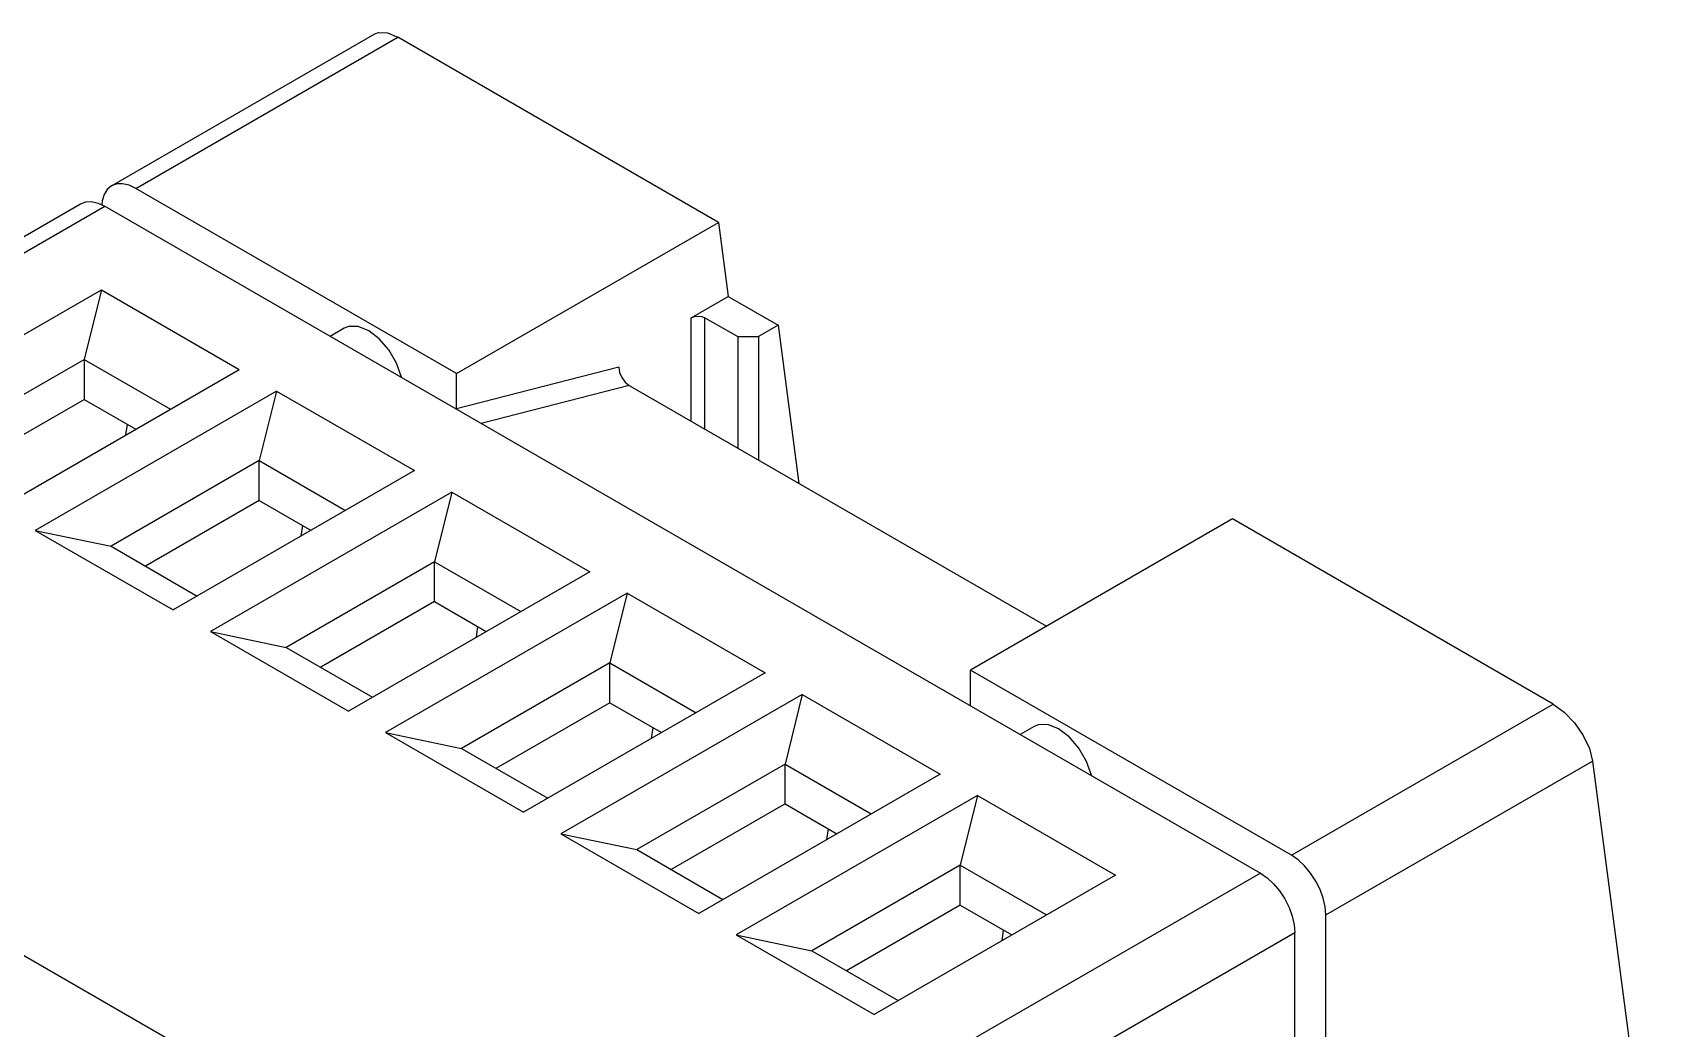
# Model space of a CAD drawing. Extents: x 0 to 420, y 0 to 297.
# Drawn here: x 197.1 to 230.48, y 208.62 to 229.04 of the extents above; entities that cross this region are included whole.
import ezdxf

# ---------------------------------------------------------------- set-up
doc = ezdxf.new("R2010")
doc.units = 0
doc.header["$LTSCALE"] = 23.1
doc.layers.add('40000_ISO', color=7, linetype='CONTINUOUS')

msp = doc.modelspace()

# ---------------------------------------------------------------- linework, layer by layer
at = {"layer": '40000_ISO', "color": 7, "linetype": 'CONTINUOUS'}
for p, q in [((198.721, 225.893), (204.119, 229.01)), ((199.221, 225.843), (204.589, 228.943)), ((204.118, 229.009), (204.194, 229.038)), ((204.194, 229.038), (204.377, 229.031)), ((204.377, 229.031), (204.589, 228.943)), ((211.165, 225.146), (204.589, 228.943)), ((198.828, 225.933), (198.721, 225.893)), ((198.95, 225.937), (198.828, 225.933)), ((199.083, 225.907), (198.95, 225.937)), ((198.568, 225.717), (198.527, 225.587)), ((198.633, 225.82), (198.568, 225.717)), ((198.721, 225.893), (198.633, 225.82)), ((199.221, 225.843), (199.083, 225.907)), ((205.797, 222.047), (199.221, 225.843)), ((183.942, 217.361), (198.084, 225.525)), ((184.442, 217.311), (198.584, 225.476)), ((198.084, 225.525), (198.192, 225.565)), ((198.192, 225.565), (198.314, 225.57)), ((198.314, 225.57), (198.447, 225.54)), ((198.447, 225.54), (198.584, 225.476)), ((198.527, 225.587), (198.52, 225.506)), ((198.584, 225.476), (222.273, 211.8)), ((205.797, 222.047), (211.165, 225.146)), ((211.165, 225.146), (211.364, 223.628)), ((193.564, 220.904), (198.514, 223.761)), ((198.514, 223.761), (198.16, 222.332)), ((198.514, 223.761), (201.342, 222.128)), ((210.605, 223.19), (211.364, 223.628)), ((211.364, 223.628), (212.389, 223.036)), ((203.494, 222.974), (203.206, 222.808)), ((203.578, 223.008), (203.494, 222.974)), ((203.775, 223.011), (203.578, 223.008)), ((203.994, 222.924), (203.775, 223.011)), ((204.212, 222.758), (203.994, 222.924)), ((210.605, 223.19), (210.67, 223.215)), ((210.605, 221.067), (210.605, 223.19)), ((210.67, 223.215), (210.747, 223.224)), ((210.747, 223.224), (210.823, 223.215)), ((210.823, 223.215), (210.888, 223.19)), ((210.888, 220.904), (210.888, 223.19)), ((210.888, 223.19), (211.56, 222.802)), ((212.389, 223.036), (211.984, 222.802)), ((212.389, 223.036), (212.814, 219.792)), ((204.409, 222.529), (204.212, 222.758)), ((211.56, 222.802), (211.56, 220.516)), ((211.56, 222.802), (211.984, 222.802)), ((211.984, 222.802), (211.984, 220.271)), ((195.12, 220.577), (198.16, 222.332)), ((198.16, 222.332), (198.16, 221.516)), ((198.16, 222.332), (199.928, 221.312)), ((204.566, 222.258), (204.409, 222.529)), ((204.666, 221.972), (204.566, 222.258)), ((196.392, 219.271), (201.342, 222.128)), ((204.667, 221.964), (204.666, 221.972)), ((209.12, 222.178), (205.797, 221.321)), ((205.797, 221.321), (205.797, 222.047)), ((209.12, 222.178), (209.137, 222.07)), ((209.137, 222.07), (209.183, 221.961)), ((209.183, 221.961), (209.252, 221.867)), ((202.106, 221.687), (197.156, 218.83)), ((202.106, 221.687), (201.752, 220.259)), ((202.106, 221.687), (204.934, 220.055)), ((209.333, 221.802), (206.302, 221.02)), ((209.252, 221.867), (209.333, 221.802)), ((209.333, 221.802), (217.888, 216.862)), ((195.827, 220.169), (198.16, 221.516)), ((198.16, 221.516), (199.221, 220.904)), ((199.016, 220.786), (199.049, 221.003)), ((201.752, 220.259), (198.712, 218.503)), ((201.752, 219.442), (201.752, 220.259)), ((201.752, 220.259), (203.52, 219.238)), ((204.934, 220.055), (199.985, 217.197)), ((205.698, 219.614), (200.748, 216.756)), ((205.698, 219.614), (205.344, 218.185)), ((205.698, 219.614), (208.526, 217.981)), ((201.752, 219.442), (199.419, 218.095)), ((201.752, 219.442), (202.813, 218.83)), ((202.608, 218.712), (202.641, 218.929)), ((221.701, 219.063), (216.333, 215.964)), ((228.277, 215.267), (221.701, 219.063)), ((197.156, 218.83), (199.985, 217.197)), ((197.156, 218.83), (198.712, 218.503)), ((198.712, 218.503), (200.48, 217.483)), ((205.344, 218.185), (202.304, 216.429)), ((208.526, 217.981), (203.577, 215.123)), ((205.344, 217.368), (205.344, 218.185)), ((205.344, 218.185), (207.112, 217.164)), ((208.131, 203.635), (184.442, 217.311)), ((205.344, 217.368), (203.011, 216.021)), ((209.29, 217.54), (204.34, 214.682)), ((205.344, 217.368), (206.405, 216.756)), ((209.29, 217.54), (208.937, 216.111)), ((209.29, 217.54), (212.119, 215.907)), ((200.748, 216.756), (203.577, 215.123)), ((200.748, 216.756), (202.304, 216.429)), ((206.201, 216.638), (206.233, 216.855)), ((202.304, 216.429), (204.072, 215.409)), ((208.937, 216.111), (205.896, 214.355)), ((208.937, 215.294), (208.937, 216.111)), ((208.937, 216.111), (210.704, 215.09)), ((216.333, 215.238), (216.333, 215.964)), ((222.909, 212.167), (216.333, 215.964)), ((212.119, 215.907), (207.169, 213.049)), ((208.937, 215.294), (206.603, 213.947)), ((212.882, 215.466), (207.933, 212.608)), ((208.937, 215.294), (209.997, 214.682)), ((212.882, 215.466), (212.529, 214.037)), ((212.882, 215.466), (215.711, 213.833)), ((222.909, 212.167), (228.277, 215.267)), ((228.277, 215.267), (228.499, 215.104)), ((228.499, 215.104), (228.71, 214.884)), ((204.34, 214.682), (207.169, 213.049)), ((204.34, 214.682), (205.896, 214.355)), ((209.793, 214.564), (209.825, 214.781)), ((217.636, 214.809), (217.348, 214.643)), ((217.72, 214.844), (217.636, 214.809)), ((217.918, 214.846), (217.72, 214.844)), ((218.136, 214.76), (217.918, 214.846)), ((218.355, 214.594), (218.136, 214.76)), ((218.552, 214.364), (218.355, 214.594)), ((228.71, 214.884), (228.889, 214.626)), ((228.889, 214.626), (229.018, 214.355)), ((205.896, 214.355), (207.664, 213.335)), ((218.708, 214.093), (218.552, 214.364)), ((229.018, 214.355), (229.084, 214.099)), ((212.529, 214.037), (209.488, 212.282)), ((212.529, 213.221), (212.529, 214.037)), ((212.529, 214.037), (214.296, 213.016)), ((218.809, 213.807), (218.708, 214.093)), ((223.616, 210.943), (229.084, 214.099)), ((229.084, 214.099), (230.475, 203.472)), ((215.711, 213.833), (210.761, 210.975)), ((218.81, 213.799), (218.809, 213.807)), ((216.474, 213.392), (211.525, 210.534)), ((216.474, 213.392), (216.121, 211.963)), ((216.474, 213.392), (219.303, 211.759)), ((212.529, 213.221), (210.195, 211.873)), ((212.529, 213.221), (213.589, 212.608)), ((207.933, 212.608), (210.761, 210.975)), ((207.933, 212.608), (209.488, 212.282)), ((213.385, 212.49), (213.417, 212.708)), ((209.488, 212.282), (211.256, 211.261)), ((216.121, 211.963), (213.08, 210.208)), ((216.121, 211.147), (216.121, 211.963)), ((216.121, 211.963), (217.889, 210.943)), ((223.047, 212.072), (222.909, 212.167)), ((223.18, 211.949), (223.047, 212.072)), ((223.302, 211.803), (223.18, 211.949)), ((222.273, 211.8), (208.131, 203.635)), ((219.303, 211.759), (214.353, 208.901)), ((222.273, 211.8), (222.411, 211.705)), ((222.411, 211.705), (222.543, 211.582)), ((222.543, 211.582), (222.665, 211.435)), ((223.409, 211.639), (223.302, 211.803)), ((223.497, 211.465), (223.409, 211.639)), ((222.665, 211.435), (222.773, 211.272)), ((222.773, 211.272), (222.861, 211.098)), ((223.562, 211.286), (223.497, 211.465)), ((223.603, 211.11), (223.562, 211.286)), ((216.121, 211.147), (213.787, 209.799)), ((216.121, 211.147), (217.181, 210.534)), ((222.861, 211.098), (222.926, 210.919)), ((222.926, 210.919), (222.966, 210.742)), ((223.616, 210.943), (223.603, 211.11)), ((223.616, 193.388), (223.616, 210.943)), ((216.977, 210.416), (217.009, 210.634)), ((222.966, 210.742), (222.98, 210.575)), ((222.98, 210.575), (208.838, 202.41)), ((211.525, 210.534), (214.353, 208.901)), ((211.525, 210.534), (213.08, 210.208)), ((222.98, 138.723), (222.98, 210.575)), ((213.08, 210.208), (214.848, 209.187))]:
    msp.add_line(p, q, dxfattribs=at)

doc.saveas('drawing.dxf')
